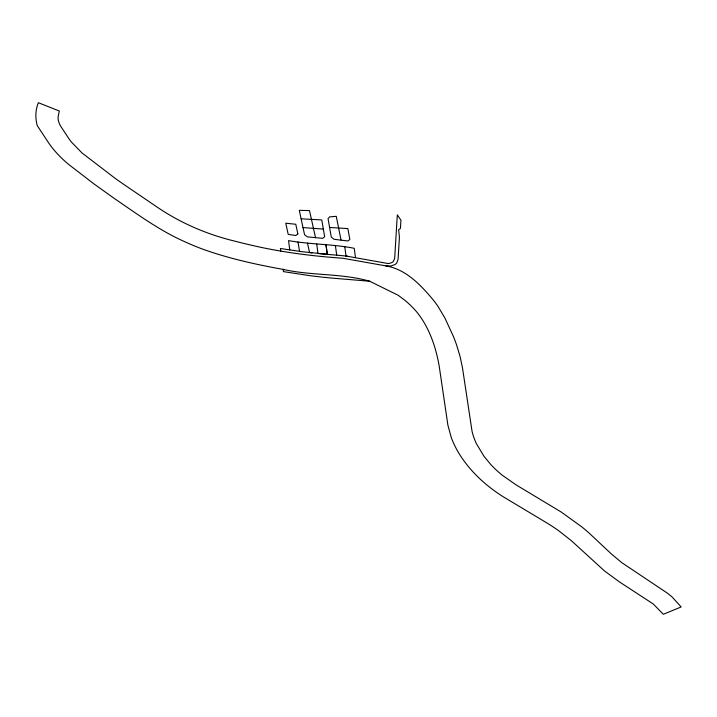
<?xml version="1.0" encoding="UTF-8"?>
<svg xmlns="http://www.w3.org/2000/svg" width="717" height="717" viewBox="0 0 717 717"><rect width="100%" height="100%" fill="white"/><g stroke="black" fill="none" stroke-linecap="round" stroke-linejoin="round"><path stroke-width="1.08" d="M301.113 218.819L321.763 219.922L324.667 236.718L322.695 238.331L307.423 236.888L304.555 234.701L299.285 210.332L309.493 210.601L315.534 237.685M329.632 227.459L347.844 228.589L349.842 239.496L347.754 240.975L334.095 239.29L331.299 237.139L328.054 218.694L329.659 216.866L336.264 216.328L341.023 239.962M303.013 227.576L323.358 229.099M369.649 281.216L337.313 278.546A490.715 325.159 26.6 0 1 310.111 275.695L283.439 271.618L283.152 269.404C311.635 275.866 341.561 273.132 369.649 281.216L398.258 295.314L404.899 300.333A72.507 48.048 26.6 0 1 417.733 313.168C429.635 328.538 436.035 347.611 439.27 366.611L447.91 425.262L451.262 437.504A109.02 72.238 26.6 0 0 459.274 453.888C470.271 471.607 486.045 485.992 503.639 497.015L545.709 522.236A128.818 85.359 26.6 0 1 559.027 530.992L571.341 540.672L604.521 570.965L619.631 582.034L653.286 604.001L663.333 614.29L681.15 606.958L672.143 597.01A92.645 61.384 26.6 0 0 666.864 592.816L621.756 562.63L611.198 553.793L589.016 532.991A154.101 102.11 26.6 0 0 581.863 526.914L561.214 512.028L516.025 484.835L502.321 475.272A82.724 54.815 26.6 0 1 490.545 464.249L484.02 456.317L476.527 443.904A82.536 54.689 26.6 0 1 472.055 431.329L462.465 367.722L460.018 356.313L456.541 344.796A213.343 141.366 26.6 0 0 453.261 336.13L444.854 317.918L437.773 306.042A109.665 72.668 26.6 0 0 433.489 300.244C420.879 285.169 406.091 269.225 385.719 265.855L342.762 258.237C312.316 256.121 281.942 252.303 252.196 245.393A419.911 278.241 26.6 0 1 234.764 241.136C207.079 234.459 180.505 223.041 156.96 206.971L126.371 186.178A333.468 220.961 26.6 0 1 114.577 177.906L81.971 152.927L71.386 142.029A62.119 41.165 26.6 0 1 68.223 137.646L61.026 126.73A21.635 14.331 26.6 0 1 59.475 123.933L58.489 121.119A21.895 14.51 26.6 0 1 58.158 119.264A22.227 14.725 26.6 0 1 58.319 115.751L59.305 111.01L38.351 102.71C35.384 109.943 35.16 118.09 37.23 125.592L48.855 143.221A85.117 56.401 26.6 0 0 56.733 153.097L59.717 156.252A87.725 58.122 26.6 0 0 69.674 165.215L94.429 184.251L114.559 198.636C137.001 213.917 159.066 230.229 183.991 241.369A181.491 120.259 26.6 0 0 203.019 249.265C229.368 258.703 256.838 264.681 284.344 269.619M355.524 257.708L354.225 248.297C332.563 244.013 310.282 244.542 288.548 240.607L289.785 250M327.275 254.311L326.011 244.847L327.275 254.311L301.516 251.649L280.401 248.485L280.75 251.093M312.003 252.886L309.583 252.617L307.459 243.09M385.719 265.855L390.882 266.016L395.04 264.51A14.17 9.393 26.6 0 0 396.77 262.897L398.078 259.321L399.414 237.237L398.643 229.763L400.436 228.4L400.928 220.227L397.317 214.849L394.673 258.353L393.319 261.472A10.943 7.251 26.6 0 1 391.858 262.556L389.985 263.238A10.943 7.251 26.6 0 1 387.754 263.489L345.728 255.978L317.981 253.495L316.735 244.04M345.728 255.978L347.593 256.256M335.395 245.644L336.721 255.118M344.752 246.63L346.051 256.032M298.012 241.952L299.545 251.389M297.86 233.885L295.789 235.49L288.207 234.396L285.76 223.202L295.78 224.269L297.86 233.885"/></g></svg>
